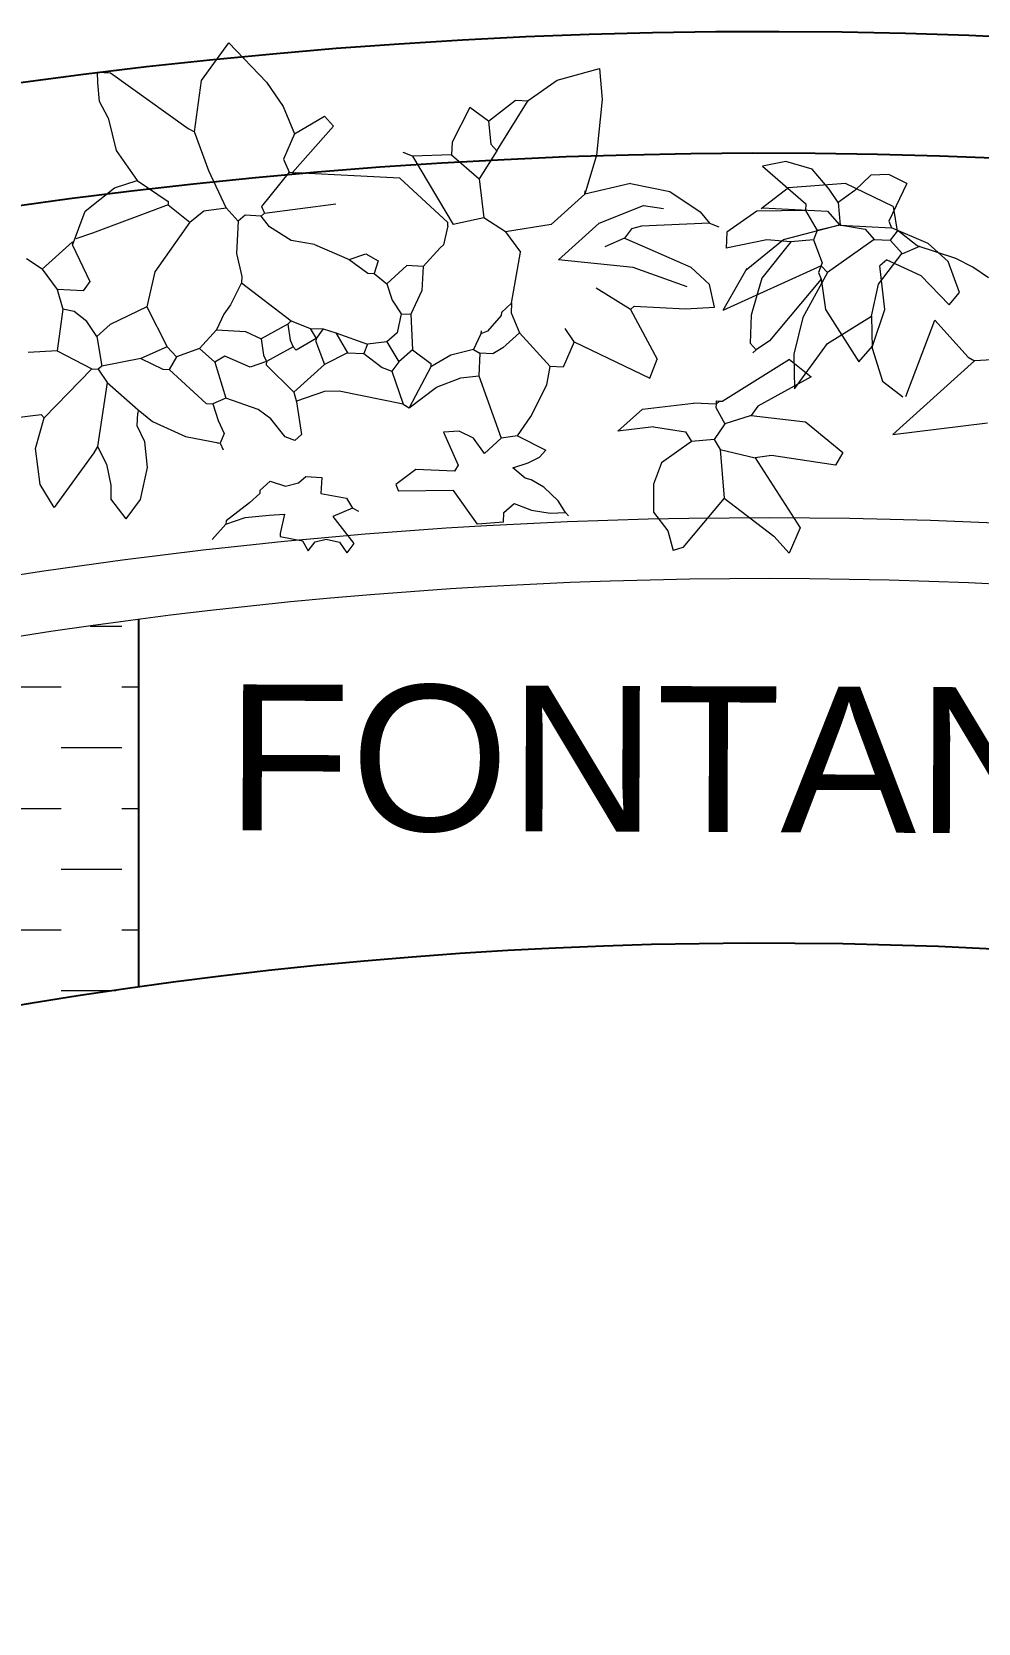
# Model space of a CAD drawing. Header units: millimetres. Extents: x 217.8 to 250.3, y 155.3 to 171.1.
# Drawn here: x 243.238 to 244.017, y 165.095 to 166.404 of the extents above; entities that cross this region are included whole.
import ezdxf

# ---------------------------------------------------------------- set-up
doc = ezdxf.new("R2010")
doc.units = ezdxf.units.MM
for name, color, linetype, lineweight in [('ACQUA', 151, 'Continuous', 20), ('TESTO', 253, 'Continuous', 25), ('VERDE_giardino', 74, 'Continuous', 9), ('VETRATE', 171, 'Continuous', 9)]:
    doc.layers.add(name, color=color, linetype=linetype, lineweight=lineweight)
doc.layers.add('PROIEZIONI', color=145, linetype='Continuous')
doc.styles.get("Standard").update_dxf_attribs({"font": 'ARIAL.TTF'})

msp = doc.modelspace()

# ---------------------------------------------------------------- hatches: boundary and pattern name
at = {"layer": 'ACQUA'}
h = msp.add_hatch(dxfattribs=at)
h.set_pattern_fill('DASH', color=256, scale=0.4, style=0)
h.set_pattern_definition([(0, (358.711986, -43.13463), (0.05, 0.05), [0.05, -0.05])])
h.paths.add_polyline_path([(244.3418, 165.9229), (244.3418, 165.6204, -0.174446), (246.5631, 164.4613), (246.7837, 164.6645, 0.17708)])
h.paths.add_polyline_path([(243.3257, 165.9208, 2.20923), (247.8419, 161.9543), (247.5419, 161.9543, -2.193796), (243.3257, 165.6181)])

# ---------------------------------------------------------------- linework, layer by layer
at = {"layer": 'PROIEZIONI'}
msp.add_line((243.3257, 165.9208), (243.3257, 165.6181), dxfattribs=at)
for radius, end in [(4.45, 218.0722), (4.35, 219.1114), (3.7, 0)]:
    msp.add_arc((243.8419, 161.9543), radius, 42.6531, end, dxfattribs=at)
at = {"layer": 'VERDE_giardino'}
for p, q in [((243.3775, 166.3643), (243.3999, 166.3951)), ((243.3999, 166.3951), (243.4311, 166.3628)), ((243.2919, 166.3712), (243.3025, 166.3706)), ((243.2921, 166.3623), (243.2919, 166.3712)), ((243.3025, 166.3706), (243.3665, 166.3248)), ((243.6702, 166.3645), (243.7049, 166.3742)), ((243.7049, 166.3742), (243.7072, 166.3485)), ((243.2937, 166.3469), (243.2921, 166.3623)), ((243.3717, 166.3219), (243.3775, 166.3643)), ((243.4311, 166.3628), (243.4447, 166.3429)), ((243.6462, 166.3479), (243.6702, 166.3645)), ((243.3006, 166.3335), (243.2937, 166.3469)), ((243.6138, 166.3307), (243.6359, 166.3481)), ((243.6205, 166.3064), (243.6462, 166.3479)), ((243.6359, 166.3481), (243.6465, 166.3476)), ((243.7072, 166.3485), (243.7024, 166.3028)), ((243.3006, 166.3335), (243.3072, 166.3067)), ((243.4447, 166.3429), (243.4539, 166.3203)), ((243.4539, 166.3203), (243.4786, 166.335)), ((243.4786, 166.335), (243.4861, 166.3266)), ((243.5984, 166.3421), (243.5837, 166.3136)), ((243.6138, 166.3307), (243.5984, 166.3421)), ((243.3665, 166.3248), (243.3717, 166.3219)), ((243.3835, 166.2899), (243.3717, 166.3219)), ((243.4539, 166.3203), (243.4449, 166.2995)), ((243.4861, 166.3266), (243.4523, 166.2885)), ((243.6138, 166.3307), (243.6155, 166.312)), ((243.3072, 166.3067), (243.3245, 166.2819)), ((243.5512, 166.302), (243.5434, 166.3051)), ((243.5837, 166.3136), (243.5832, 166.303)), ((243.6205, 166.3064), (243.606, 166.2833)), ((243.6155, 166.312), (243.6205, 166.3064)), ((243.4449, 166.2995), (243.4496, 166.2887)), ((243.5832, 166.303), (243.5512, 166.302)), ((243.5512, 166.302), (243.5847, 166.2458)), ((243.5832, 166.303), (243.606, 166.2833)), ((243.7024, 166.3028), (243.693, 166.2708)), ((243.8583, 166.2975), (243.8391, 166.2937)), ((243.8391, 166.2937), (243.8747, 166.2627)), ((243.8799, 166.2913), (243.8583, 166.2975)), ((243.3059, 166.276), (243.3245, 166.2819)), ((243.3245, 166.2819), (243.3501, 166.2646)), ((243.3977, 166.2595), (243.3835, 166.2899)), ((243.4496, 166.2887), (243.4269, 166.2606)), ((243.4496, 166.2887), (243.4523, 166.2885)), ((243.4523, 166.2885), (243.4549, 166.2884)), ((243.5407, 166.284), (243.4549, 166.2884)), ((243.5803, 166.2474), (243.5407, 166.284)), ((243.606, 166.2833), (243.6097, 166.2512)), ((243.7306, 166.2795), (243.693, 166.2708)), ((243.7306, 166.2795), (243.763, 166.2729)), ((243.9073, 166.2796), (243.8604, 166.2759)), ((243.8939, 166.2749), (243.8799, 166.2913)), ((243.9466, 166.2607), (243.9073, 166.2796)), ((243.9284, 166.2863), (243.9151, 166.2738)), ((243.9431, 166.2868), (243.9284, 166.2863)), ((243.9579, 166.2796), (243.943, 166.2485)), ((243.9579, 166.2796), (243.9431, 166.2868)), ((243.2818, 166.2568), (243.3059, 166.276)), ((243.693, 166.2708), (243.6652, 166.2457)), ((243.693, 166.2708), (243.6932, 166.2735)), ((243.763, 166.2729), (243.7878, 166.2562)), ((243.8604, 166.2759), (243.8381, 166.2587)), ((243.9013, 166.2639), (243.8939, 166.2749)), ((243.9151, 166.2738), (243.9013, 166.2639)), ((243.2713, 166.2288), (243.2818, 166.2568)), ((243.35, 166.262), (243.2877, 166.2386)), ((243.3501, 166.2646), (243.35, 166.262)), ((243.35, 166.262), (243.3679, 166.2478)), ((243.3679, 166.2478), (243.3793, 166.2569)), ((243.3793, 166.2569), (243.3977, 166.2595)), ((243.3977, 166.2595), (243.4077, 166.2484)), ((243.4133, 166.2534), (243.4077, 166.2484)), ((243.4265, 166.2527), (243.4133, 166.2534)), ((243.4293, 166.2552), (243.4265, 166.2527)), ((243.4335, 166.2439), (243.4265, 166.2527)), ((243.4269, 166.2606), (243.4293, 166.2552)), ((243.4293, 166.2552), (243.4881, 166.2628)), ((243.7048, 166.2468), (243.7412, 166.2613)), ((243.7412, 166.2613), (243.7578, 166.2588)), ((243.7878, 166.2562), (243.7954, 166.247)), ((243.8345, 166.2568), (243.8098, 166.2394)), ((243.8744, 166.2574), (243.8345, 166.2568)), ((243.839, 166.2594), (243.8925, 166.2567)), ((243.8747, 166.2627), (243.8744, 166.2574)), ((243.8744, 166.2574), (243.8842, 166.2409)), ((243.8925, 166.2567), (243.9025, 166.2455)), ((243.9013, 166.2639), (243.903, 166.2453)), ((243.9466, 166.2607), (243.95, 166.2404)), ((243.3679, 166.2478), (243.3392, 166.2067)), ((243.4077, 166.2484), (243.4064, 166.2219)), ((243.4512, 166.2327), (243.4335, 166.2439)), ((243.5801, 166.2448), (243.5767, 166.229)), ((243.5801, 166.2448), (243.5803, 166.2474)), ((243.6097, 166.2512), (243.5847, 166.2458)), ((243.6277, 166.2397), (243.6097, 166.2512)), ((243.6652, 166.2457), (243.6277, 166.2397)), ((243.6277, 166.2397), (243.6401, 166.2231)), ((243.6714, 166.2168), (243.7048, 166.2468)), ((243.7314, 166.2423), (243.7257, 166.2346)), ((243.7395, 166.2445), (243.7314, 166.2423)), ((243.7954, 166.247), (243.7395, 166.2445)), ((243.7954, 166.247), (243.8032, 166.2439)), ((243.8563, 166.2333), (243.9025, 166.2455)), ((243.8842, 166.2409), (243.8811, 166.2331)), ((243.903, 166.2453), (243.8842, 166.2409)), ((243.9025, 166.2455), (243.9236, 166.2418)), ((243.903, 166.2453), (243.9454, 166.2431)), ((243.9236, 166.2418), (243.9311, 166.2334)), ((243.943, 166.2485), (243.9454, 166.2431)), ((243.95, 166.2404), (243.9443, 166.2328)), ((243.9755, 166.2302), (243.9454, 166.2431)), ((243.9665, 166.2282), (243.9496, 166.2414)), ((243.2714, 166.2315), (243.2464, 166.2089)), ((243.2714, 166.2315), (243.2713, 166.2288)), ((243.2713, 166.2288), (243.2857, 166.1989)), ((243.2877, 166.2386), (243.2742, 166.234)), ((243.4705, 166.2292), (243.4512, 166.2327)), ((243.4705, 166.2292), (243.4991, 166.2171)), ((243.5739, 166.2265), (243.5598, 166.2113)), ((243.5767, 166.229), (243.5739, 166.2265)), ((243.7257, 166.2346), (243.7094, 166.2275)), ((243.7257, 166.2346), (243.7465, 166.2256)), ((243.8098, 166.2394), (243.8091, 166.2262)), ((243.8428, 166.2332), (243.8091, 166.2262)), ((243.8258, 166.2084), (243.8563, 166.2333)), ((243.8625, 166.2314), (243.8387, 166.2015)), ((243.8625, 166.2314), (243.8428, 166.2332)), ((243.8811, 166.2331), (243.8625, 166.2314)), ((243.8811, 166.2331), (243.8881, 166.2142)), ((243.9311, 166.2334), (243.8925, 166.2062)), ((243.9311, 166.2334), (243.9443, 166.2328)), ((243.9544, 166.2216), (243.9443, 166.2328)), ((243.9682, 166.2277), (243.9544, 166.2216)), ((243.9981, 166.2179), (243.9665, 166.2282)), ((243.9918, 166.2153), (243.9755, 166.2302)), ((243.2464, 166.2089), (243.2335, 166.2175)), ((243.4064, 166.2219), (243.4107, 166.2031)), ((243.4991, 166.2171), (243.5126, 166.2217)), ((243.4991, 166.2171), (243.5144, 166.2057)), ((243.5126, 166.2217), (243.5229, 166.2159)), ((243.5229, 166.2159), (243.5197, 166.2054)), ((243.6326, 166.181), (243.6401, 166.2231)), ((243.7326, 166.2103), (243.6714, 166.2168)), ((243.7465, 166.2256), (243.7802, 166.2106)), ((243.8881, 166.2142), (243.8851, 166.2064)), ((243.9346, 166.1967), (243.954, 166.2222)), ((243.9414, 166.2167), (243.9358, 166.2117)), ((243.9414, 166.2167), (243.9693, 166.2037)), ((244.0011, 166.1897), (243.9918, 166.2153)), ((244.0122, 166.2107), (243.9981, 166.2179)), ((243.2464, 166.2089), (243.2588, 166.1923)), ((243.3392, 166.2067), (243.3324, 166.1779)), ((243.4107, 166.2031), (243.4104, 166.1978)), ((243.5144, 166.2057), (243.5197, 166.2054)), ((243.5197, 166.2054), (243.5299, 166.1969)), ((243.5466, 166.212), (243.5299, 166.1969)), ((243.5598, 166.2113), (243.5466, 166.212)), ((243.5598, 166.2113), (243.5589, 166.1914)), ((243.7772, 166.1944), (243.7326, 166.2103)), ((243.7802, 166.2106), (243.7954, 166.1965)), ((243.8875, 166.2118), (243.8066, 166.1749)), ((243.8263, 166.2096), (243.8066, 166.1749)), ((243.8387, 166.2015), (243.8298, 166.1713)), ((243.8874, 166.2009), (243.845, 166.15)), ((243.8925, 166.2062), (243.8724, 166.1693)), ((243.8851, 166.2064), (243.8874, 166.2009)), ((243.8874, 166.2009), (243.891, 166.1758)), ((243.8925, 166.2062), (243.8875, 166.2118)), ((243.9398, 166.1758), (243.9358, 166.2117)), ((243.9693, 166.2037), (243.9926, 166.1796)), ((244.0251, 166.202), (244.0122, 166.2107)), ((243.2588, 166.1923), (243.2633, 166.1761)), ((243.28, 166.1912), (243.2588, 166.1923)), ((243.2857, 166.1989), (243.28, 166.1912)), ((243.4104, 166.1978), (243.4015, 166.1796)), ((243.4104, 166.1978), (243.4513, 166.1664)), ((243.5299, 166.1969), (243.5345, 166.1834)), ((243.5589, 166.1914), (243.5498, 166.172)), ((243.7306, 166.1759), (243.7023, 166.1933)), ((243.7997, 166.1777), (243.7954, 166.1965)), ((243.9289, 166.1704), (243.9346, 166.1967)), ((243.9926, 166.1796), (244.0011, 166.1897)), ((243.2633, 166.1761), (243.2588, 166.1418)), ((243.2726, 166.1742), (243.2633, 166.1761)), ((243.2832, 166.166), (243.2726, 166.1742)), ((243.3324, 166.1779), (243.3024, 166.1635)), ((243.3324, 166.1779), (243.3493, 166.1451)), ((243.4015, 166.1796), (243.3958, 166.172)), ((243.5345, 166.1834), (243.5419, 166.1724)), ((243.6326, 166.181), (243.6243, 166.1735)), ((243.6326, 166.181), (243.6322, 166.1731)), ((243.7306, 166.1759), (243.7334, 166.1785)), ((243.7306, 166.1759), (243.7524, 166.135)), ((243.7334, 166.1785), (243.7758, 166.1763)), ((243.7758, 166.1763), (243.7997, 166.1777)), ((243.891, 166.1758), (243.9185, 166.1329)), ((243.9297, 166.1456), (243.9398, 166.1758)), ((243.2913, 166.1535), (243.2832, 166.166)), ((243.3024, 166.1635), (243.2913, 166.1535)), ((243.3958, 166.172), (243.3898, 166.159)), ((243.4485, 166.1639), (243.4266, 166.1518)), ((243.4513, 166.1664), (243.4485, 166.1639)), ((243.4485, 166.1639), (243.4505, 166.1506)), ((243.4513, 166.1664), (243.4669, 166.1603)), ((243.5419, 166.1724), (243.5384, 166.1566)), ((243.5419, 166.1724), (243.5498, 166.172)), ((243.5498, 166.172), (243.551, 166.1427)), ((243.6241, 166.1708), (243.6129, 166.1581)), ((243.6243, 166.1735), (243.6241, 166.1708)), ((243.6322, 166.1731), (243.6393, 166.1567)), ((243.8298, 166.1713), (243.8289, 166.1482)), ((243.8724, 166.1693), (243.865, 166.1391)), ((243.8927, 166.1478), (243.9289, 166.1704)), ((243.9289, 166.1704), (243.9295, 166.1439)), ((243.9572, 166.1043), (243.9808, 166.1671)), ((243.9808, 166.1671), (244.0084, 166.1365)), ((243.2913, 166.1535), (243.2954, 166.1293)), ((243.3898, 166.159), (243.3758, 166.1438)), ((243.3898, 166.159), (243.4137, 166.1578)), ((243.4137, 166.1578), (243.4266, 166.1518)), ((243.4266, 166.1518), (243.4286, 166.1384)), ((243.4505, 166.1506), (243.4529, 166.1451)), ((243.4718, 166.1521), (243.4554, 166.1423)), ((243.4669, 166.1603), (243.4775, 166.1598)), ((243.4669, 166.1603), (243.4718, 166.1521)), ((243.4718, 166.1521), (243.4717, 166.1495)), ((243.4717, 166.1495), (243.4787, 166.1305)), ((243.4775, 166.1598), (243.4718, 166.1521)), ((243.4775, 166.1598), (243.488, 166.1566)), ((243.488, 166.1566), (243.514, 166.1473)), ((243.488, 166.1566), (243.4977, 166.1402)), ((243.5301, 166.1491), (243.514, 166.1473)), ((243.5384, 166.1566), (243.5301, 166.1491)), ((243.5301, 166.1491), (243.5398, 166.1327)), ((243.6074, 166.1557), (243.6014, 166.1428)), ((243.6076, 166.1584), (243.6074, 166.1557)), ((243.6129, 166.1581), (243.6074, 166.1557)), ((243.6393, 166.1567), (243.6254, 166.1442)), ((243.6393, 166.1567), (243.6645, 166.1289)), ((243.6841, 166.1491), (243.6751, 166.1283)), ((243.6841, 166.1491), (243.6767, 166.1601)), ((243.6841, 166.1491), (243.7463, 166.1194)), ((243.8289, 166.1482), (243.834, 166.1426)), ((243.845, 166.15), (243.834, 166.1426)), ((243.2588, 166.1418), (243.2349, 166.1404)), ((243.2588, 166.1418), (243.2873, 166.1271)), ((243.3276, 166.1356), (243.2954, 166.1293)), ((243.3493, 166.1451), (243.3276, 166.1356)), ((243.3276, 166.1356), (243.3457, 166.1267)), ((243.3493, 166.1451), (243.3568, 166.1368)), ((243.3568, 166.1368), (243.351, 166.1265)), ((243.3758, 166.1438), (243.3568, 166.1368)), ((243.3758, 166.1438), (243.3885, 166.1325)), ((243.3967, 166.1374), (243.3885, 166.1325)), ((243.4175, 166.1284), (243.3967, 166.1374)), ((243.4286, 166.1384), (243.431, 166.133)), ((243.4529, 166.1451), (243.431, 166.133)), ((243.4554, 166.1423), (243.4529, 166.1451)), ((243.4977, 166.1402), (243.4787, 166.1305)), ((243.4977, 166.1402), (243.511, 166.1395)), ((243.514, 166.1473), (243.511, 166.1395)), ((243.511, 166.1395), (243.5263, 166.1281)), ((243.551, 166.1427), (243.5398, 166.1327)), ((243.551, 166.1427), (243.5663, 166.1313)), ((243.5826, 166.1384), (243.5662, 166.1287)), ((243.6014, 166.1428), (243.5826, 166.1384)), ((243.6014, 166.1428), (243.6066, 166.1398)), ((243.6066, 166.1398), (243.6056, 166.1213)), ((243.6172, 166.1393), (243.6066, 166.1398)), ((243.6254, 166.1442), (243.6172, 166.1393)), ((243.7463, 166.1194), (243.7524, 166.135)), ((243.834, 166.1426), (243.8312, 166.1401)), ((243.865, 166.1391), (243.8655, 166.1105)), ((243.8655, 166.1105), (243.8927, 166.1478)), ((243.9185, 166.1329), (243.9297, 166.1456)), ((243.9295, 166.1439), (243.9378, 166.117)), ((244.0084, 166.1365), (244.0136, 166.1336)), ((244.0376, 166.135), (244.0136, 166.1336)), ((243.2873, 166.1271), (243.248, 166.0866)), ((243.2873, 166.1271), (243.2926, 166.1268)), ((243.2954, 166.1293), (243.2926, 166.1268)), ((243.2926, 166.1268), (243.3, 166.1158)), ((243.3457, 166.1267), (243.351, 166.1265)), ((243.351, 166.1265), (243.3814, 166.0984)), ((243.3885, 166.1325), (243.3976, 166.1028)), ((243.431, 166.133), (243.4175, 166.1284)), ((243.431, 166.133), (243.4308, 166.1303)), ((243.4308, 166.1303), (243.4536, 166.1079)), ((243.4787, 166.1305), (243.4536, 166.1079)), ((243.5263, 166.1281), (243.5341, 166.125)), ((243.5398, 166.1327), (243.5341, 166.125)), ((243.5341, 166.125), (243.5434, 166.098)), ((243.5662, 166.1287), (243.5485, 166.095)), ((243.5663, 166.1313), (243.5662, 166.1287)), ((243.6617, 166.1138), (243.6645, 166.1289)), ((243.6751, 166.1283), (243.6645, 166.1289)), ((243.8613, 166.1347), (243.8064, 166.1003)), ((243.8613, 166.1347), (243.8791, 166.1205)), ((244.0136, 166.1336), (243.9463, 166.0729)), ((243.3, 166.1158), (243.292, 166.0631)), ((243.3, 166.1158), (243.3254, 166.0933)), ((243.5485, 166.095), (243.5708, 166.1118)), ((243.5708, 166.1118), (243.5908, 166.1195)), ((243.5908, 166.1195), (243.6056, 166.1213)), ((243.6056, 166.1213), (243.6242, 166.0699)), ((243.6486, 166.0879), (243.6617, 166.1138)), ((243.8791, 166.1205), (243.8354, 166.0962)), ((243.9378, 166.117), (243.9547, 166.1039)), ((243.3814, 166.0984), (243.3867, 166.0981)), ((243.3976, 166.1028), (243.3867, 166.0981)), ((243.3867, 166.0981), (243.3913, 166.0846)), ((243.424, 166.0935), (243.3976, 166.1028)), ((243.4536, 166.1079), (243.4558, 166.0998)), ((243.4787, 166.1083), (243.4557, 166.1004)), ((243.4558, 166.0998), (243.4598, 166.0731)), ((243.4908, 166.1086), (243.4787, 166.1083)), ((243.5434, 166.098), (243.4908, 166.1086)), ((243.5434, 166.098), (243.5485, 166.095)), ((243.7404, 166.0939), (243.7824, 166.0989)), ((243.801, 166.098), (243.7824, 166.0989)), ((243.801, 166.098), (243.8008, 166.0953)), ((243.8011, 166.1006), (243.801, 166.098)), ((243.8037, 166.1005), (243.801, 166.098)), ((243.8011, 166.1006), (243.8037, 166.1005)), ((243.8037, 166.1005), (243.8064, 166.1003)), ((243.8354, 166.0962), (243.8297, 166.0885)), ((243.1676, 166.0798), (243.2455, 166.0894)), ((243.2409, 166.0616), (243.248, 166.0866)), ((243.2455, 166.0894), (243.248, 166.0866)), ((243.3247, 166.08), (243.3252, 166.0906)), ((243.3254, 166.0933), (243.3252, 166.0906)), ((243.3254, 166.0933), (243.3373, 166.0837)), ((243.3373, 166.0837), (243.3643, 166.0714)), ((243.3913, 166.0846), (243.3961, 166.0737)), ((243.4345, 166.0858), (243.424, 166.0935)), ((243.4464, 166.0711), (243.4345, 166.0858)), ((243.6376, 166.0719), (243.6486, 166.0879)), ((243.72, 166.0758), (243.7404, 166.0939)), ((243.8008, 166.0953), (243.8081, 166.0817)), ((243.8297, 166.0885), (243.8081, 166.0817)), ((243.8297, 166.0885), (243.8746, 166.0835)), ((243.8746, 166.0835), (243.9051, 166.0581)), ((243.9463, 166.0729), (244.0242, 166.0826)), ((243.331, 166.0669), (243.3247, 166.08)), ((243.3643, 166.0714), (243.393, 166.0659)), ((243.3961, 166.0737), (243.393, 166.0659)), ((243.4542, 166.068), (243.4464, 166.0711)), ((243.4598, 166.0731), (243.4542, 166.068)), ((243.5895, 166.0756), (243.5767, 166.075)), ((243.5767, 166.075), (243.5886, 166.0478)), ((243.6014, 166.0699), (243.5895, 166.0756)), ((243.6103, 166.0573), (243.6014, 166.0699)), ((243.6242, 166.0699), (243.6103, 166.0573)), ((243.6376, 166.0719), (243.6242, 166.0699)), ((243.6376, 166.0719), (243.6609, 166.06)), ((243.7495, 166.0794), (243.72, 166.0758)), ((243.7495, 166.0794), (243.7759, 166.0753)), ((243.7759, 166.0753), (243.7808, 166.0671)), ((243.8081, 166.0817), (243.7994, 166.0688)), ((243.2448, 166.0319), (243.2409, 166.0616)), ((243.289, 166.058), (243.2564, 166.0128)), ((243.292, 166.0631), (243.289, 166.058)), ((243.292, 166.0631), (243.2992, 166.0486)), ((243.3331, 166.0459), (243.331, 166.0669)), ((243.3904, 166.066), (243.393, 166.0659)), ((243.393, 166.0659), (243.3954, 166.0605)), ((243.6557, 166.0543), (243.6609, 166.06)), ((243.7808, 166.0671), (243.756, 166.0498)), ((243.7994, 166.0688), (243.7808, 166.0671)), ((243.7994, 166.0688), (243.8043, 166.0606)), ((243.8043, 166.0606), (243.8332, 166.0538)), ((243.8043, 166.0606), (243.8076, 166.0206)), ((243.9051, 166.0581), (243.8993, 166.0477)), ((243.2992, 166.0486), (243.3028, 166.0313)), ((243.3272, 166.0196), (243.3331, 166.0459)), ((243.5539, 166.0443), (243.5373, 166.0319)), ((243.5857, 166.0427), (243.5539, 166.0443)), ((243.5886, 166.0478), (243.5857, 166.0427)), ((243.6336, 166.0455), (243.6462, 166.0497)), ((243.6438, 166.037), (243.6336, 166.0455)), ((243.6462, 166.0497), (243.6557, 166.0543)), ((243.756, 166.0498), (243.7494, 166.0321)), ((243.8466, 166.0558), (243.8332, 166.0538)), ((243.8332, 166.0538), (243.8701, 165.9961)), ((243.8993, 166.0477), (243.8466, 166.0558)), ((243.2564, 166.0128), (243.2448, 166.0319)), ((243.3028, 166.0313), (243.303, 166.0201)), ((243.4283, 166.0295), (243.4339, 166.0346)), ((243.4339, 166.0346), (243.4466, 166.0305)), ((243.4466, 166.0305), (243.4572, 166.0333)), ((243.4572, 166.0333), (243.4633, 166.0384)), ((243.4633, 166.0384), (243.4765, 166.0377)), ((243.4765, 166.0377), (243.4758, 166.0244)), ((243.5373, 166.0319), (243.5397, 166.0265)), ((243.6489, 166.0358), (243.6438, 166.037)), ((243.6593, 166.0296), (243.6489, 166.0358)), ((243.7494, 166.0321), (243.7494, 166.0091)), ((243.3154, 166.0035), (243.303, 166.0201)), ((243.3154, 166.0035), (243.3272, 166.0196)), ((243.4254, 166.0244), (243.417, 166.0169)), ((243.4255, 166.027), (243.4254, 166.0244)), ((243.4283, 166.0295), (243.4255, 166.027)), ((243.4758, 166.0244), (243.4969, 166.0207)), ((243.4969, 166.0207), (243.5018, 166.0125)), ((243.5848, 166.0268), (243.5397, 166.0265)), ((243.6047, 165.9992), (243.5848, 166.0268)), ((243.6709, 166.0183), (243.6593, 166.0296)), ((243.6769, 166.0088), (243.6709, 166.0183)), ((243.8076, 166.0206), (243.7736, 165.9799)), ((243.8076, 166.0206), (243.8485, 165.9893)), ((243.3975, 165.9993), (243.4135, 166.0047)), ((243.417, 166.0169), (243.3977, 166.0019)), ((243.4135, 166.0047), (243.4331, 166.0065)), ((243.4331, 166.0065), (243.4458, 166.0074)), ((243.4458, 166.0074), (243.4423, 165.9916)), ((243.5018, 166.0125), (243.4855, 166.0054)), ((243.4855, 166.0054), (243.5029, 165.9832)), ((243.5069, 166.0096), (243.5018, 166.0125)), ((243.626, 166.0008), (243.6264, 166.0087)), ((243.6264, 166.0087), (243.6348, 166.0162)), ((243.6348, 166.0162), (243.649, 166.0107)), ((243.649, 166.0107), (243.6645, 166.0084)), ((243.6645, 166.0084), (243.6769, 166.0088)), ((243.6769, 166.0088), (243.6794, 166.006)), ((243.7494, 166.0091), (243.7611, 165.9938)), ((243.3975, 165.9993), (243.3863, 165.9866)), ((243.3977, 166.0019), (243.3975, 165.9993)), ((243.4423, 165.9916), (243.4422, 165.989)), ((243.626, 166.0008), (243.6047, 165.9992)), ((243.7611, 165.9938), (243.7655, 165.9776)), ((243.8701, 165.9961), (243.861, 165.9754)), ((243.4422, 165.989), (243.4606, 165.9854)), ((243.4606, 165.9854), (243.4654, 165.9772)), ((243.4654, 165.9772), (243.471, 165.9846)), ((243.471, 165.9846), (243.4802, 165.987)), ((243.4802, 165.987), (243.491, 165.9845)), ((243.491, 165.9845), (243.4972, 165.9755)), ((243.5029, 165.9832), (243.4972, 165.9755)), ((243.7736, 165.9799), (243.7655, 165.9776)), ((243.8485, 165.9893), (243.861, 165.9754))]:
    msp.add_line(p, q, dxfattribs=at)
for centre, start, end in [((243.5407, 166.284), 46.8917, 86.6947), ((243.9466, 166.2607), 9.852, 64.581)]:
    msp.add_arc(centre, 0.000000331, start, end, dxfattribs=at)
at = {"layer": 'VETRATE'}
for radius, end in [(4.05, 223.0004), (4, 222.9863)]:
    msp.add_arc((243.8419, 161.9543), radius, 42.6531, end, dxfattribs=at)

# ---------------------------------------------------------------- texts
at = {"layer": 'TESTO'}
msp.add_text('FONTANA', height=0.12, rotation=359.7805, dxfattribs=at).set_placement((243.3976, 165.7474))

doc.saveas('drawing.dxf')
